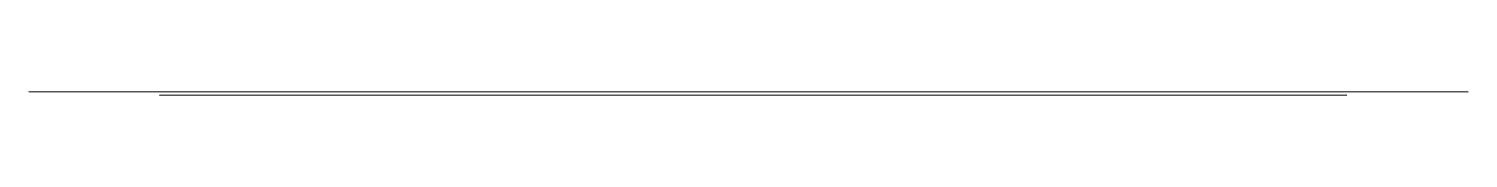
# Model space of a CAD drawing. Header units: millimetres. Extents: x 421 to 615, y 646 to 646.
import ezdxf

# ---------------------------------------------------------------- set-up
doc = ezdxf.new("R2010")
doc.units = ezdxf.units.MM
doc.layers.get('0').update_dxf_attribs({"lineweight": 25, "true_color": 0x000000})
doc.layers.add('annotations', color=1, linetype='Continuous', lineweight=25, true_color=0xff0000)

msp = doc.modelspace()

# ---------------------------------------------------------------- linework, layer by layer
msp.add_line((438.82, 645.66), (598.83, 645.72))
at = {"layer": 'annotations'}
msp.add_line((615.21, 646.08), (421.2, 646.12), dxfattribs=at)

doc.saveas('drawing.dxf')
